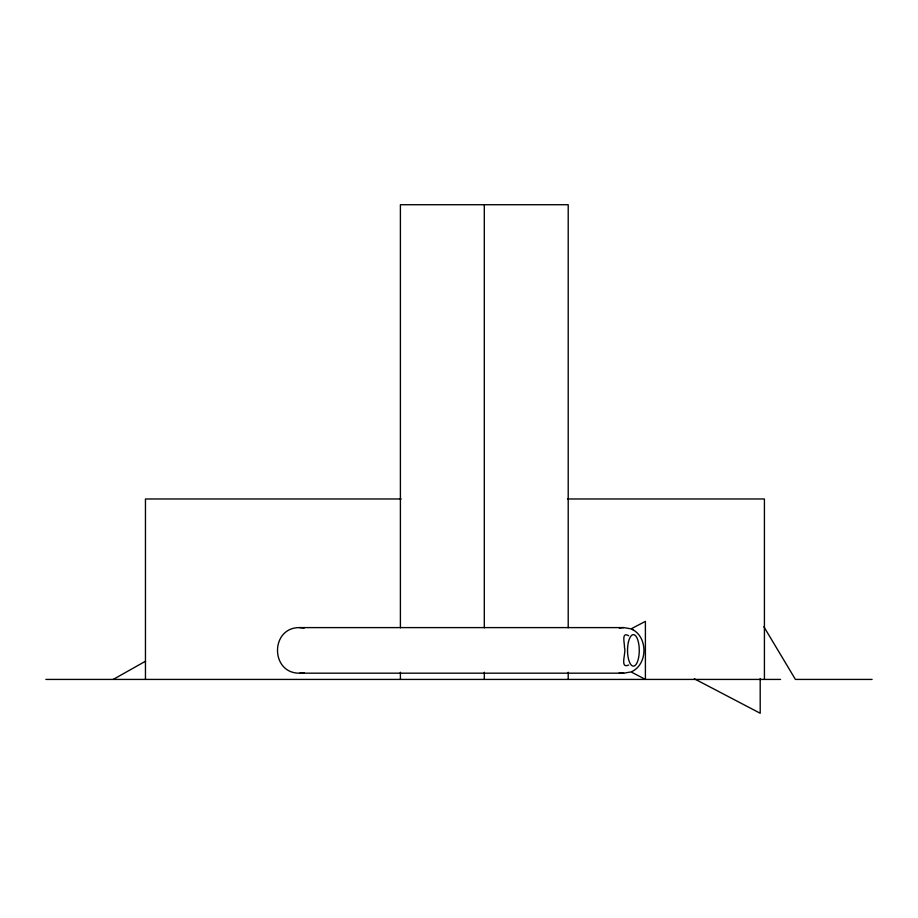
<?xml version="1.0" encoding="UTF-8"?>
<svg xmlns="http://www.w3.org/2000/svg" width="918" height="918" viewBox="0 0 918 918"><rect width="100%" height="100%" fill="white"/><g stroke="black" fill="none" stroke-linecap="round" stroke-linejoin="round"><path stroke-width="1.38" d="M628.669 665.034C619.237 669.222 626.535 652.193 624.481 647.615C624.848 644.057 620.958 631.136 628.669 635.749M113.201 679.423L145.514 661.224M632.043 671.506C647.833 663.806 647.913 637.241 632.25 629.381M299.75 627.602C270.11 627.155 270.11 673.628 299.75 673.181L623.678 673.181L631.102 671.93L645.4 679.412L645.4 621.371L631.102 628.853L623.678 627.602L299.75 627.602L304.191 628.038M619.237 628.038L623.678 627.602M299.75 673.181L304.191 672.745M401.166 498.979L145.457 498.979L145.457 679.423M567.519 498.979L764.419 498.979L764.419 679.423M45.9 679.423L780.552 679.423M872.1 679.423L795.424 679.423L763.868 626.742M619.237 672.745L623.678 673.181M632.192 629.266L632.995 629.645M694.352 678.792L760.196 713.252L760.196 678.528M568.208 627.797L568.208 204.725L400.397 204.725L400.397 627.797M568.208 672.251L568.208 679.423M484.302 204.725L484.302 627.797M484.302 672.251L484.302 679.423M400.397 672.251L400.397 679.423M628.474 641.854A15.744 5.864 90 0 0 633.11 666.112A15.744 5.864 90 0 0 638.618 643.197A15.744 5.864 90 0 0 628.474 641.854"/></g></svg>
